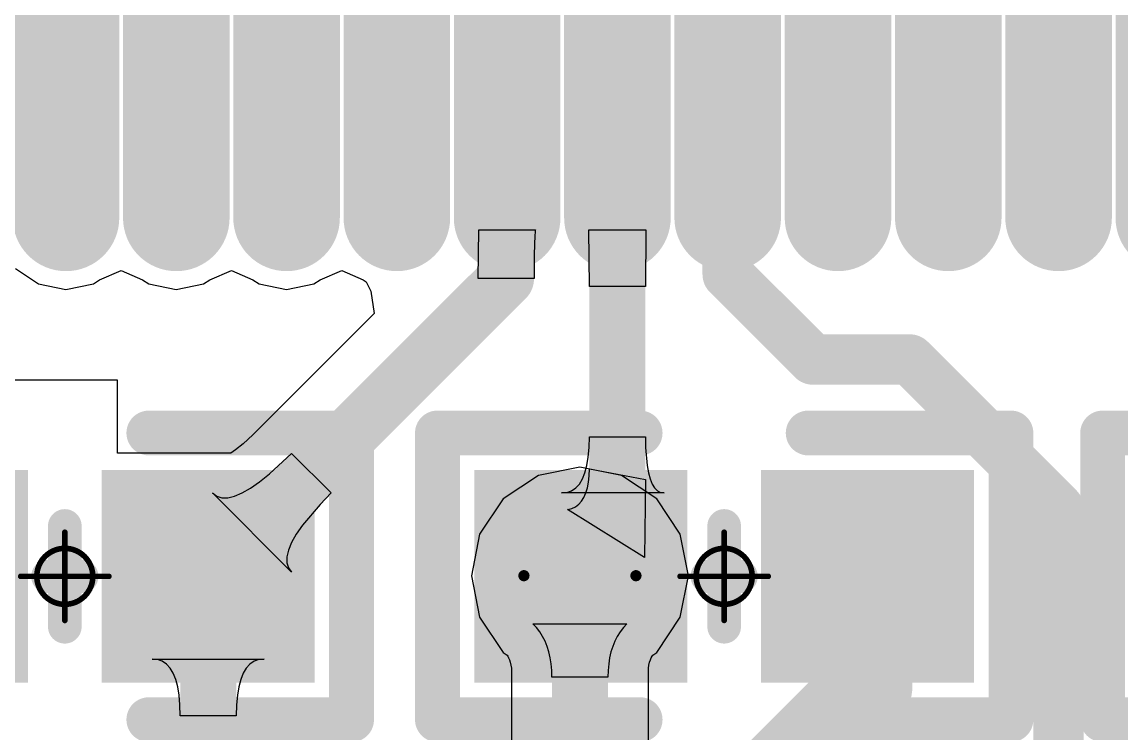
# Model space of a CAD drawing. Header units: millimetres. Extents: x -1.72 to 0.75, y -0.35 to 1.04.
# Drawn here: x -0.9746 to -0.7784, y 0.0769 to 0.2039 of the extents above; entities that cross this region are included whole.
import ezdxf

# ---------------------------------------------------------------- set-up
doc = ezdxf.new("R2010")
doc.units = ezdxf.units.MM
doc.header["$MEASUREMENT"] = 0
for name, color, linetype in [('BottomLayer', 5, 'Continuous'), ('BottomSolder', 6, 'Continuous'), ('DrillDrawing', 1, 'Continuous'), ('Mechanical15', 56, 'Continuous'), ('MultiLayer', 9, 'Continuous'), ('TopLayer', 1, 'Continuous'), ('TopOverlay', 2, 'Continuous'), ('TopPaste', 8, 'Continuous'), ('TopSolder', 216, 'Continuous'), ('ViaHoleLayer', 16, 'Continuous')]:
    doc.layers.add(name, color=color, linetype=linetype)

# ---------------------------------------------------------------- blocks, each defined once
blk = doc.blocks.new('LQFP_64_10X10X05P_7')
at = {"layer": 'TopLayer', "const_width": 0.011024}
for points in [[(-0.2483372, 0.14764), (-0.1886628, 0.14764)], [(-0.2483372, 0.12795), (-0.1886628, 0.12795)], [(-0.2483372, 0.10827), (-0.1886628, 0.10827)], [(-0.2483372, 0.08858), (-0.1886628, 0.08858)], [(-0.2483372, 0.0689), (-0.1886628, 0.0689)], [(-0.2483372, 0.04921), (-0.1886628, 0.04921)], [(-0.2483372, 0.02953), (-0.1886628, 0.02953)], [(-0.2483372, 0.00984), (-0.1886628, 0.00984)], [(-0.2483372, -0.00984), (-0.1886628, -0.00984)], [(-0.2483372, -0.02953), (-0.1886628, -0.02953)]]:
    blk.add_lwpolyline(points, dxfattribs=at)
at = {"layer": 'TopLayer', "const_width": 0.005512}
for points in [[(-0.2510932, 0.14764, 1), (-0.2455812, 0.14764, 1)], [(-0.2510932, 0.12795, 1), (-0.2455812, 0.12795, 1)], [(-0.2510932, 0.10827, 1), (-0.2455812, 0.10827, 1)], [(-0.2510932, 0.08858, 1), (-0.2455812, 0.08858, 1)], [(-0.2510932, 0.0689, 1), (-0.2455812, 0.0689, 1)], [(-0.2510932, 0.04921, 1), (-0.2455812, 0.04921, 1)], [(-0.2510932, 0.02953, 1), (-0.2455812, 0.02953, 1)], [(-0.2510932, 0.00984, 1), (-0.2455812, 0.00984, 1)], [(-0.2510932, -0.00984, 1), (-0.2455812, -0.00984, 1)], [(-0.2510932, -0.02953, 1), (-0.2455812, -0.02953, 1)]]:
    blk.add_lwpolyline(points, format="xyb", close=True, dxfattribs=at)
at = {"layer": 'TopPaste', "const_width": 0.011024}
for points in [[(-0.2483372, 0.14764), (-0.1886628, 0.14764)], [(-0.2483372, 0.12795), (-0.1886628, 0.12795)], [(-0.2483372, 0.10827), (-0.1886628, 0.10827)], [(-0.2483372, 0.08858), (-0.1886628, 0.08858)], [(-0.2483372, 0.0689), (-0.1886628, 0.0689)], [(-0.2483372, 0.04921), (-0.1886628, 0.04921)], [(-0.2483372, 0.02953), (-0.1886628, 0.02953)], [(-0.2483372, 0.00984), (-0.1886628, 0.00984)], [(-0.2483372, -0.00984), (-0.1886628, -0.00984)], [(-0.2483372, -0.02953), (-0.1886628, -0.02953)]]:
    blk.add_lwpolyline(points, dxfattribs=at)
at = {"layer": 'TopPaste', "const_width": 0.005512}
for points in [[(-0.2510932, 0.14764, 1), (-0.2455812, 0.14764, 1)], [(-0.2510932, 0.12795, 1), (-0.2455812, 0.12795, 1)], [(-0.2510932, 0.10827, 1), (-0.2455812, 0.10827, 1)], [(-0.2510932, 0.08858, 1), (-0.2455812, 0.08858, 1)], [(-0.2510932, 0.0689, 1), (-0.2455812, 0.0689, 1)], [(-0.2510932, 0.04921, 1), (-0.2455812, 0.04921, 1)], [(-0.2510932, 0.02953, 1), (-0.2455812, 0.02953, 1)], [(-0.2510932, 0.00984, 1), (-0.2455812, 0.00984, 1)], [(-0.2510932, -0.00984, 1), (-0.2455812, -0.00984, 1)], [(-0.2510932, -0.02953, 1), (-0.2455812, -0.02953, 1)]]:
    blk.add_lwpolyline(points, format="xyb", close=True, dxfattribs=at)
at = {"layer": 'TopSolder', "const_width": 0.019024}
for points in [[(-0.2483372, 0.14764), (-0.1886628, 0.14764)], [(-0.2483372, 0.12795), (-0.1886628, 0.12795)], [(-0.2483372, 0.10827), (-0.1886628, 0.10827)], [(-0.2483372, 0.08858), (-0.1886628, 0.08858)], [(-0.2483372, 0.0689), (-0.1886628, 0.0689)], [(-0.2483372, 0.04921), (-0.1886628, 0.04921)], [(-0.2483372, 0.02953), (-0.1886628, 0.02953)], [(-0.2483372, 0.00984), (-0.1886628, 0.00984)], [(-0.2483372, -0.00984), (-0.1886628, -0.00984)], [(-0.2483372, -0.02953), (-0.1886628, -0.02953)], [(-0.2483372, -0.04921), (-0.1886628, -0.04921)]]:
    blk.add_lwpolyline(points, dxfattribs=at)
at = {"layer": 'TopSolder', "const_width": 0.009512}
for points in [[(-0.2530932, 0.14764, 1), (-0.2435812, 0.14764, 1)], [(-0.2530932, 0.12795, 1), (-0.2435812, 0.12795, 1)], [(-0.2530932, 0.10827, 1), (-0.2435812, 0.10827, 1)], [(-0.2530932, 0.08858, 1), (-0.2435812, 0.08858, 1)], [(-0.2530932, 0.0689, 1), (-0.2435812, 0.0689, 1)], [(-0.2530932, 0.04921, 1), (-0.2435812, 0.04921, 1)], [(-0.2530932, 0.02953, 1), (-0.2435812, 0.02953, 1)], [(-0.2530932, 0.00984, 1), (-0.2435812, 0.00984, 1)], [(-0.2530932, -0.00984, 1), (-0.2435812, -0.00984, 1)], [(-0.2530932, -0.02953, 1), (-0.2435812, -0.02953, 1)], [(-0.2530932, -0.04921, 1), (-0.2435812, -0.04921, 1)]]:
    blk.add_lwpolyline(points, format="xyb", close=True, dxfattribs=at)
blk = doc.blocks.new('C_0603_L_31')
at = {"layer": 'Mechanical15', "const_width": 0.001}
for points in [[(0, -0.0078741), (0, 0.0078741)], [(-0.0078741, 0), (0.0078741, 0)]]:
    blk.add_lwpolyline(points, dxfattribs=at)
at = {"layer": 'Mechanical15'}
for points, const_width in [([(-0.00025, 0.0078741, 1), (0.00025, 0.0078741, 1)], 0.0005), ([(0.005, 0, 1), (-0.005, 0, 1)], 0.001), ([(-0.0081241, 0, 1), (-0.0076241, 0, 1)], 0.0005), ([(-0.00525, 0, 1), (-0.00475, 0, 1)], 0.0005), ([(0.00475, 0, 1), (0.00525, 0, 1)], 0.0005), ([(0.0076241, 0, 1), (0.0081241, 0, 1)], 0.0005), ([(-0.00025, -0.0078741, 1), (0.00025, -0.0078741, 1)], 0.0005)]:
    blk.add_lwpolyline(points, format="xyb", close=True, dxfattribs=dict(at, const_width=const_width))
at = {"layer": 'TopLayer'}
for points in [[(-0.0405938, -0.0150032), (-0.0105938, -0.0150032), (-0.0405938, 0.0149968), (-0.0105938, 0.0149968)], [(0.0105874, -0.0150032), (0.0405874, -0.0150032), (0.0105874, 0.0149968), (0.0405874, 0.0149968)]]:
    blk.add_solid(points, dxfattribs=at)
at = {"layer": 'TopOverlay'}
for points, const_width in [([(-0.0511843, 0.0255874), (-0.015, 0.0255874)], 0.008), ([(-0.0511843, -0.0255938), (-0.0511843, 0.0255874)], 0.008), ([(0.015, 0.0255874), (0.0511779, 0.0255874)], 0.008), ([(0.0511779, -0.0255938), (0.0511779, 0.0255874)], 0.008), ([(0, -0.0090001), (0, 0.0090001)], 0.006), ([(-0.003, 0), (0, 0)], 0.006), ([(0, 0), (0.003, 0)], 0.006), ([(-0.0511843, -0.0255938), (-0.0150001, -0.0255938)], 0.008), ([(0.0150001, -0.0255938), (0.0511779, -0.0255938)], 0.008)]:
    blk.add_lwpolyline(points, dxfattribs=dict(at, const_width=const_width))
for points, const_width in [([(-0.0531843, 0.0255874, 1), (-0.0491843, 0.0255874, 1)], 0.004), ([(-0.0531843, 0.0255874, 1), (-0.0491843, 0.0255874, 1)], 0.004), ([(-0.017, 0.0255874, 1), (-0.013, 0.0255874, 1)], 0.004), ([(0.013, 0.0255874, 1), (0.017, 0.0255874, 1)], 0.004), ([(0.0491779, 0.0255874, 1), (0.0531779, 0.0255874, 1)], 0.004), ([(0.0491779, 0.0255874, 1), (0.0531779, 0.0255874, 1)], 0.004), ([(-0.0015, 0.0090001, 1), (0.0015, 0.0090001, 1)], 0.003), ([(-0.0045, 0, 1), (-0.0015, 0, 1)], 0.003), ([(-0.0015, 0, 1), (0.0015, 0, 1)], 0.003), ([(-0.0015, 0, 1), (0.0015, 0, 1)], 0.003), ([(0.0015, 0, 1), (0.0045, 0, 1)], 0.003), ([(-0.0015, -0.0090001, 1), (0.0015, -0.0090001, 1)], 0.003), ([(-0.0531843, -0.0255938, 1), (-0.0491843, -0.0255938, 1)], 0.004), ([(-0.0531843, -0.0255938, 1), (-0.0491843, -0.0255938, 1)], 0.004), ([(-0.0170001, -0.0255938, 1), (-0.0130001, -0.0255938, 1)], 0.004), ([(0.0130001, -0.0255938, 1), (0.0170001, -0.0255938, 1)], 0.004), ([(0.0491779, -0.0255938, 1), (0.0531779, -0.0255938, 1)], 0.004), ([(0.0491779, -0.0255938, 1), (0.0531779, -0.0255938, 1)], 0.004)]:
    blk.add_lwpolyline(points, format="xyb", close=True, dxfattribs=dict(at, const_width=const_width))
at = {"layer": 'TopPaste'}
for points in [[(-0.0405938, -0.0150032), (-0.0105938, -0.0150032), (-0.0405938, 0.0149968), (-0.0105938, 0.0149968)], [(0.0105874, -0.0150032), (0.0405874, -0.0150032), (0.0105874, 0.0149968), (0.0405874, 0.0149968)]]:
    blk.add_solid(points, dxfattribs=at)
at = {"layer": 'TopSolder'}
for points in [[(-0.0445938, -0.0190032), (-0.0065938, -0.0190032), (-0.0445938, 0.0189968), (-0.0065938, 0.0189968)], [(0.0065874, -0.0190032), (0.0445874, -0.0190032), (0.0065874, 0.0189968), (0.0445874, 0.0189968)]]:
    blk.add_solid(points, dxfattribs=at)
blk = doc.blocks.new('C_0603_L_34')
at = {"layer": 'Mechanical15', "const_width": 0.001}
for points in [[(0, 0.0078741), (0, -0.0078741)], [(0.0078741, 0), (-0.0078741, 0)]]:
    blk.add_lwpolyline(points, dxfattribs=at)
at = {"layer": 'Mechanical15'}
for points, const_width in [([(-0.00025, 0.0078741, 1), (0.00025, 0.0078741, 1)], 0.0005), ([(0.005, 0, 1), (-0.005, 0, 1)], 0.001), ([(-0.0081241, 0, 1), (-0.0076241, 0, 1)], 0.0005), ([(-0.00525, 0, 1), (-0.00475, 0, 1)], 0.0005), ([(0.00475, 0, 1), (0.00525, 0, 1)], 0.0005), ([(0.0076241, 0, 1), (0.0081241, 0, 1)], 0.0005), ([(-0.00025, -0.0078741, 1), (0.00025, -0.0078741, 1)], 0.0005)]:
    blk.add_lwpolyline(points, format="xyb", close=True, dxfattribs=dict(at, const_width=const_width))
at = {"layer": 'TopLayer'}
for points in [[(-0.0405938, -0.0150032), (-0.0105938, -0.0150032), (-0.0405938, 0.0149968), (-0.0105938, 0.0149968)], [(0.0105874, -0.0150032), (0.0405874, -0.0150032), (0.0105874, 0.0149968), (0.0405874, 0.0149968)]]:
    blk.add_solid(points, dxfattribs=at)
at = {"layer": 'TopOverlay'}
for points, const_width in [([(-0.015, 0.0255874), (-0.0511843, 0.0255874)], 0.008), ([(-0.0511843, 0.0255874), (-0.0511843, -0.0255938)], 0.008), ([(0.0511779, 0.0255874), (0.015, 0.0255874)], 0.008), ([(0.0511779, 0.0255874), (0.0511779, -0.0255938)], 0.008), ([(0, 0.0090001), (0, -0.0090001)], 0.006), ([(0, 0), (-0.003, 0)], 0.006), ([(0.003, 0), (0, 0)], 0.006), ([(-0.0150001, -0.0255938), (-0.0511843, -0.0255938)], 0.008), ([(0.0511779, -0.0255938), (0.0150001, -0.0255938)], 0.008)]:
    blk.add_lwpolyline(points, dxfattribs=dict(at, const_width=const_width))
for points, const_width in [([(-0.0531843, 0.0255874, 1), (-0.0491843, 0.0255874, 1)], 0.004), ([(-0.0531843, 0.0255874, 1), (-0.0491843, 0.0255874, 1)], 0.004), ([(-0.017, 0.0255874, 1), (-0.013, 0.0255874, 1)], 0.004), ([(0.013, 0.0255874, 1), (0.017, 0.0255874, 1)], 0.004), ([(0.0491779, 0.0255874, 1), (0.0531779, 0.0255874, 1)], 0.004), ([(0.0491779, 0.0255874, 1), (0.0531779, 0.0255874, 1)], 0.004), ([(-0.0015, 0.0090001, 1), (0.0015, 0.0090001, 1)], 0.003), ([(-0.0045, 0, 1), (-0.0015, 0, 1)], 0.003), ([(-0.0015, 0, 1), (0.0015, 0, 1)], 0.003), ([(-0.0015, 0, 1), (0.0015, 0, 1)], 0.003), ([(0.0015, 0, 1), (0.0045, 0, 1)], 0.003), ([(-0.0015, -0.0090001, 1), (0.0015, -0.0090001, 1)], 0.003), ([(-0.0531843, -0.0255938, 1), (-0.0491843, -0.0255938, 1)], 0.004), ([(-0.0531843, -0.0255938, 1), (-0.0491843, -0.0255938, 1)], 0.004), ([(-0.0170001, -0.0255938, 1), (-0.0130001, -0.0255938, 1)], 0.004), ([(0.0130001, -0.0255938, 1), (0.0170001, -0.0255938, 1)], 0.004), ([(0.0491779, -0.0255938, 1), (0.0531779, -0.0255938, 1)], 0.004), ([(0.0491779, -0.0255938, 1), (0.0531779, -0.0255938, 1)], 0.004)]:
    blk.add_lwpolyline(points, format="xyb", close=True, dxfattribs=dict(at, const_width=const_width))
at = {"layer": 'TopPaste'}
for points in [[(-0.0405938, -0.0150032), (-0.0105938, -0.0150032), (-0.0405938, 0.0149968), (-0.0105938, 0.0149968)], [(0.0105874, -0.0150032), (0.0405874, -0.0150032), (0.0105874, 0.0149968), (0.0405874, 0.0149968)]]:
    blk.add_solid(points, dxfattribs=at)
at = {"layer": 'TopSolder'}
for points in [[(-0.0445938, -0.0190032), (-0.0065938, -0.0190032), (-0.0445938, 0.0189968), (-0.0065938, 0.0189968)], [(0.0065874, -0.0190032), (0.0445874, -0.0190032), (0.0065874, 0.0189968), (0.0445874, 0.0189968)]]:
    blk.add_solid(points, dxfattribs=at)
blk = doc.blocks.new('C_0603_L_35')
at = {"layer": 'Mechanical15', "const_width": 0.001}
for points in [[(0, 0.007874), (0, -0.0078739)], [(0.007874, 1e-07), (-0.007874, 1e-07)]]:
    blk.add_lwpolyline(points, dxfattribs=at)
at = {"layer": 'Mechanical15'}
for points, const_width in [([(-0.00025, 0.007874, 1), (0.00025, 0.007874, 1)], 0.0005), ([(0.005, 0, 1), (-0.005, 0, 1)], 0.001), ([(-0.008124, 1e-07, 1), (-0.007624, 1e-07, 1)], 0.0005), ([(-0.00525, 0, 1), (-0.00475, 0, 1)], 0.0005), ([(0.00475, 0, 1), (0.00525, 0, 1)], 0.0005), ([(0.007624, 1e-07, 1), (0.008124, 1e-07, 1)], 0.0005), ([(-0.00025, -0.0078739, 1), (0.00025, -0.0078739, 1)], 0.0005)]:
    blk.add_lwpolyline(points, format="xyb", close=True, dxfattribs=dict(at, const_width=const_width))
at = {"layer": 'TopLayer'}
for points in [[(-0.0405938, -0.0150032), (-0.0105938, -0.0150032), (-0.0405938, 0.0149968), (-0.0105938, 0.0149968)], [(0.0105874, -0.0150032), (0.0405874, -0.0150032), (0.0105874, 0.0149968), (0.0405874, 0.0149968)]]:
    blk.add_solid(points, dxfattribs=at)
at = {"layer": 'TopOverlay'}
for points, const_width in [([(-0.015, 0.0255873), (-0.0511843, 0.0255874)], 0.008), ([(-0.0511843, 0.0255874), (-0.0511843, -0.0255938)], 0.008), ([(0.0511779, 0.0255874), (0.015, 0.0255873)], 0.008), ([(0.0511779, 0.0255874), (0.0511779, -0.0255938)], 0.008), ([(0, 0.009), (0, -0.0089999)], 0.006), ([(0, 0), (-0.003, 0)], 0.006), ([(0.003, 0), (0, 0)], 0.006), ([(-0.015, -0.0255937), (-0.0511843, -0.0255938)], 0.008), ([(0.0511779, -0.0255938), (0.015, -0.0255937)], 0.008)]:
    blk.add_lwpolyline(points, dxfattribs=dict(at, const_width=const_width))
for points, const_width in [([(-0.0531843, 0.0255874, 1), (-0.0491843, 0.0255874, 1)], 0.004), ([(-0.0531843, 0.0255874, 1), (-0.0491843, 0.0255874, 1)], 0.004), ([(-0.017, 0.0255873, 1), (-0.013, 0.0255873, 1)], 0.004), ([(0.013, 0.0255873, 1), (0.017, 0.0255873, 1)], 0.004), ([(0.0491779, 0.0255874, 1), (0.0531779, 0.0255874, 1)], 0.004), ([(0.0491779, 0.0255874, 1), (0.0531779, 0.0255874, 1)], 0.004), ([(-0.0015, 0.009, 1), (0.0015, 0.009, 1)], 0.003), ([(-0.0045, 0, 1), (-0.0015, 0, 1)], 0.003), ([(-0.0015, 0, 1), (0.0015, 0, 1)], 0.003), ([(-0.0015, 0, 1), (0.0015, 0, 1)], 0.003), ([(0.0015, 0, 1), (0.0045, 0, 1)], 0.003), ([(-0.0015, -0.0089999, 1), (0.0015, -0.0089999, 1)], 0.003), ([(-0.0531843, -0.0255938, 1), (-0.0491843, -0.0255938, 1)], 0.004), ([(-0.0531843, -0.0255938, 1), (-0.0491843, -0.0255938, 1)], 0.004), ([(-0.017, -0.0255937, 1), (-0.013, -0.0255937, 1)], 0.004), ([(0.013, -0.0255937, 1), (0.017, -0.0255937, 1)], 0.004), ([(0.0491779, -0.0255938, 1), (0.0531779, -0.0255938, 1)], 0.004), ([(0.0491779, -0.0255938, 1), (0.0531779, -0.0255938, 1)], 0.004)]:
    blk.add_lwpolyline(points, format="xyb", close=True, dxfattribs=dict(at, const_width=const_width))
at = {"layer": 'TopPaste'}
for points in [[(-0.0405938, -0.0150032), (-0.0105938, -0.0150032), (-0.0405938, 0.0149968), (-0.0105938, 0.0149968)], [(0.0105874, -0.0150032), (0.0405874, -0.0150032), (0.0105874, 0.0149968), (0.0405874, 0.0149968)]]:
    blk.add_solid(points, dxfattribs=at)
at = {"layer": 'TopSolder'}
for points in [[(-0.0445938, -0.0190032), (-0.0065938, -0.0190032), (-0.0445938, 0.0189968), (-0.0065938, 0.0189968)], [(0.0065874, -0.0190032), (0.0445874, -0.0190032), (0.0065874, 0.0189968), (0.0445874, 0.0189968)]]:
    blk.add_solid(points, dxfattribs=at)

msp = doc.modelspace()

# ---------------------------------------------------------------- linework, layer by layer
at = {"layer": 'BottomLayer'}
for p, q in [((-0.875, 0.1243722), (-0.8824134, 0.1228976)), ((-0.8675866, 0.1228976), (-0.875, 0.1243722)), ((-0.8824134, 0.1228976), (-0.8886982, 0.1186982)), ((-0.8613018, 0.1186982), (-0.8675866, 0.1228976)), ((-0.8886982, 0.1186982), (-0.8928976, 0.1124134)), ((-0.8571024, 0.1124134), (-0.8613018, 0.1186982)), ((-0.8928976, 0.1124134), (-0.8943722, 0.105)), ((-0.8556278, 0.105), (-0.8571024, 0.1124134)), ((-0.8943722, 0.105), (-0.8928976, 0.0975866)), ((-0.8571024, 0.0975866), (-0.8556278, 0.105)), ((-0.8928976, 0.0975866), (-0.8886982, 0.0913018)), ((-0.882754, 0.095735), (-0.8834, 0.0964303)), ((-0.8834, 0.0964303), (-0.8666, 0.0964303)), ((-0.8666, 0.0964303), (-0.867246, 0.095735)), ((-0.8613018, 0.0913018), (-0.8571024, 0.0975866)), ((-0.882176, 0.0949823), (-0.882754, 0.095735)), ((-0.881666, 0.0941721), (-0.882176, 0.0949823)), ((-0.881224, 0.0933044), (-0.881666, 0.0941721)), ((-0.868334, 0.0941721), (-0.868776, 0.0933044)), ((-0.867824, 0.0949823), (-0.868334, 0.0941721)), ((-0.867246, 0.095735), (-0.867824, 0.0949823)), ((-0.88085, 0.0923792), (-0.881224, 0.0933044)), ((-0.880544, 0.0913966), (-0.88085, 0.0923792)), ((-0.86915, 0.0923792), (-0.869456, 0.0913966)), ((-0.868776, 0.0933044), (-0.86915, 0.0923792)), ((-0.8886982, 0.0913018), (-0.8879982, 0.0908341)), ((-0.8879982, 0.0908341), (-0.8878782, 0.0906435)), ((-0.8878782, 0.0906435), (-0.8877246, 0.0903419)), ((-0.8877246, 0.0903419), (-0.887577, 0.0899767)), ((-0.880306, 0.0903565), (-0.880544, 0.0913966)), ((-0.880136, 0.0892589), (-0.880306, 0.0903565)), ((-0.869694, 0.0903565), (-0.869864, 0.0892589)), ((-0.869456, 0.0913966), (-0.869694, 0.0903565)), ((-0.862423, 0.0899767), (-0.8622754, 0.0903419)), ((-0.8622754, 0.0903419), (-0.8621216, 0.0906438)), ((-0.8621216, 0.0906438), (-0.8620018, 0.090834)), ((-0.8620018, 0.090834), (-0.8613018, 0.0913018)), ((-0.887577, 0.0899767), (-0.8874401, 0.0895372)), ((-0.8874401, 0.0895372), (-0.88732, 0.0890123)), ((-0.88732, 0.0890123), (-0.8872351, 0.0884641)), ((-0.8872351, 0.0884641), (-0.8872351, -0.040816)), ((-0.880034, 0.0881038), (-0.880136, 0.0892589)), ((-0.869864, 0.0892589), (-0.869966, 0.0881038)), ((-0.8627649, 0.0884641), (-0.86268, 0.0890123)), ((-0.8627649, -0.032524), (-0.8627649, 0.0884641)), ((-0.86268, 0.0890123), (-0.8625599, 0.0895372)), ((-0.8625599, 0.0895372), (-0.862423, 0.0899767)), ((-0.88, 0.0868913), (-0.880034, 0.0881038)), ((-0.87, 0.0868913), (-0.88, 0.0868913)), ((-0.869966, 0.0881038), (-0.87, 0.0868913))]:
    msp.add_line(p, q, dxfattribs=at)
for points, const_width in [([(-0.881, 0.105, 1), (-0.869, 0.105, 1)], 0.012), ([(-0.8775, 0.105, 1), (-0.8725, 0.105, 1)], 0.005)]:
    msp.add_lwpolyline(points, format="xyb", close=True, dxfattribs=dict(at, const_width=const_width))
at = {"layer": 'BottomLayer', "const_width": 0.01}
msp.add_lwpolyline([(-0.875, -0.040816), (-0.875, 0.105)], dxfattribs=at)
at = {"layer": 'BottomSolder', "const_width": 0.016}
msp.add_lwpolyline([(-0.883, 0.105, 1), (-0.867, 0.105, 1)], format="xyb", close=True, dxfattribs=at)
at = {"layer": 'DrillDrawing'}
for points, const_width in [([(-0.865, 0.105, 1), (-0.885, 0.105, 1)], 0.002), ([(-0.8855, 0.105, 1), (-0.8845, 0.105, 1)], 0.001), ([(-0.8655, 0.105, 1), (-0.8645, 0.105, 1)], 0.001)]:
    msp.add_lwpolyline(points, format="xyb", close=True, dxfattribs=dict(at, const_width=const_width))
at = {"layer": 'MultiLayer', "const_width": 0.012}
msp.add_lwpolyline([(-0.881, 0.105, 1), (-0.869, 0.105, 1)], format="xyb", close=True, dxfattribs=at)
at = {"layer": 'TopLayer'}
for p, q in [((-0.8931915, 0.1580459), (-0.8930747, 0.16678)), ((-0.8930747, 0.16678), (-0.8829165, 0.16678)), ((-0.8829165, 0.16678), (-0.8829687, 0.1666186)), ((-0.8733056, 0.1566616), (-0.8733847, 0.16678)), ((-0.8733847, 0.16678), (-0.8632265, 0.16678)), ((-0.8632265, 0.16678), (-0.8632415, 0.1666575)), ((-0.8830568, 0.1658211), (-0.8831668, 0.1623274)), ((-0.8830155, 0.1662989), (-0.8830568, 0.1658211)), ((-0.8829687, 0.1666186), (-0.8830155, 0.1662989)), ((-0.863255, 0.1663374), (-0.8633056, 0.1566616)), ((-0.8632415, 0.1666575), (-0.863255, 0.1663374)), ((-0.8831668, 0.1623274), (-0.8831915, 0.1580459)), ((-0.9757562, 0.1598632), (-0.9716175, 0.1570978)), ((-0.9607325, 0.157847), (-0.9568906, 0.1595069)), ((-0.9568906, 0.1595069), (-0.9530487, 0.157847)), ((-0.9410494, 0.1578423), (-0.9372056, 0.159508)), ((-0.9372056, 0.159508), (-0.9333618, 0.1578423)), ((-0.9213625, 0.157847), (-0.9175206, 0.1595069)), ((-0.9175206, 0.1595069), (-0.9136787, 0.157847)), ((-0.9716175, 0.1570978), (-0.9667356, 0.1561267)), ((-0.9667356, 0.1561267), (-0.9618537, 0.1570978)), ((-0.9618537, 0.1570978), (-0.9607325, 0.157847)), ((-0.9530487, 0.157847), (-0.9519275, 0.1570978)), ((-0.9519275, 0.1570978), (-0.9470456, 0.1561267)), ((-0.9470456, 0.1561267), (-0.9421637, 0.1570978)), ((-0.9421637, 0.1570978), (-0.9410494, 0.1578423)), ((-0.9333618, 0.1578423), (-0.9322475, 0.1570978)), ((-0.9322475, 0.1570978), (-0.9273656, 0.1561267)), ((-0.9273656, 0.1561267), (-0.9224837, 0.1570978)), ((-0.9224837, 0.1570978), (-0.9213625, 0.157847)), ((-0.9136787, 0.157847), (-0.9131307, 0.1574808)), ((-0.9131307, 0.1574808), (-0.912352, 0.1558213)), ((-0.8831915, 0.1580459), (-0.8931915, 0.1580459)), ((-0.912352, 0.1558213), (-0.9117093, 0.1518311)), ((-0.8633056, 0.1566616), (-0.8733056, 0.1566616)), ((-0.9117093, 0.1518311), (-0.9333634, 0.130177)), ((-0.9575322, 0.1398864), (-0.9875322, 0.1398864)), ((-0.9575322, 0.1268864), (-0.9575322, 0.1398864)), ((-0.9333634, 0.130177), (-0.935095, 0.1285691)), ((-0.8733556, 0.1278696), (-0.8733056, 0.1297696)), ((-0.8733056, 0.1297696), (-0.8633056, 0.1297696)), ((-0.8633056, 0.1297696), (-0.8632722, 0.1278696)), ((-0.935095, 0.1285691), (-0.93647, 0.1274691)), ((-0.8735056, 0.1261696), (-0.8733556, 0.1278696)), ((-0.8632722, 0.1278696), (-0.8630048, 0.1246696)), ((-0.940699, 0.1268864), (-0.9575322, 0.1268864)), ((-0.9406131, 0.1269035), (-0.940699, 0.1268864)), ((-0.9405272, 0.1268864), (-0.9406131, 0.1269035)), ((-0.9373076, 0.1268864), (-0.9405272, 0.1268864)), ((-0.93647, 0.1274691), (-0.9373076, 0.1268864)), ((-0.9304308, 0.1231605), (-0.926471, 0.1268375)), ((-0.926471, 0.1268375), (-0.9193999, 0.1197664)), ((-0.8737556, 0.1246696), (-0.8735056, 0.1261696)), ((-0.8741056, 0.1233696), (-0.8737556, 0.1246696)), ((-0.8733445, 0.1228261), (-0.8733056, 0.1240798)), ((-0.8733056, 0.1240798), (-0.8633056, 0.1221592)), ((-0.8630048, 0.1246696), (-0.8627708, 0.1233696)), ((-0.9338249, 0.1206149), (-0.9321986, 0.1217463)), ((-0.9321986, 0.1217463), (-0.9304308, 0.1231605)), ((-0.8751056, 0.1213696), (-0.8745556, 0.1222696)), ((-0.8745556, 0.1222696), (-0.8741056, 0.1233696)), ((-0.8736553, 0.1206692), (-0.873461, 0.1216893)), ((-0.873461, 0.1216893), (-0.8733445, 0.1228261)), ((-0.8633056, 0.1221592), (-0.8634478, 0.1082478)), ((-0.8627708, 0.1233696), (-0.86247, 0.1222696)), ((-0.86247, 0.1222696), (-0.8621023, 0.1213696)), ((-0.926471, 0.1056243), (-0.9406131, 0.1197664)), ((-0.9406131, 0.1197664), (-0.9398353, 0.1192007)), ((-0.9366533, 0.1192007), (-0.9353098, 0.1197664)), ((-0.9353098, 0.1197664), (-0.9338249, 0.1206149)), ((-0.9193999, 0.1197664), (-0.9213798, 0.1177158)), ((-0.8783056, 0.1197696), (-0.8773556, 0.1198696)), ((-0.859963, 0.1197696), (-0.8783056, 0.1197696)), ((-0.8773556, 0.1198696), (-0.8765056, 0.1201696)), ((-0.8765056, 0.1201696), (-0.8757556, 0.1206696)), ((-0.8757556, 0.1206696), (-0.8751056, 0.1213696)), ((-0.8742769, 0.1189794), (-0.8739272, 0.1197659)), ((-0.8739272, 0.1197659), (-0.8736553, 0.1206692)), ((-0.8621023, 0.1213696), (-0.8616677, 0.1206696)), ((-0.8616677, 0.1206696), (-0.8611663, 0.1201696)), ((-0.8611663, 0.1201696), (-0.8605981, 0.1198696)), ((-0.8605981, 0.1198696), (-0.859963, 0.1197696)), ((-0.9398353, 0.1192007), (-0.9389161, 0.1189179)), ((-0.9389161, 0.1189179), (-0.9378554, 0.1189179)), ((-0.9378554, 0.1189179), (-0.9366533, 0.1192007)), ((-0.9213798, 0.1177158), (-0.9244911, 0.1140388)), ((-0.875792, 0.1173204), (-0.8752093, 0.1177566)), ((-0.8752093, 0.1177566), (-0.8747042, 0.1183096)), ((-0.8747042, 0.1183096), (-0.8742769, 0.1189794)), ((-0.8771907, 0.1167983), (-0.8764525, 0.117001)), ((-0.8634478, 0.1082478), (-0.8771907, 0.1167983)), ((-0.8764525, 0.117001), (-0.875792, 0.1173204)), ((-0.9244911, 0.1140388), (-0.9256225, 0.1124125)), ((-0.9256225, 0.1124125), (-0.926471, 0.1109276)), ((-0.926471, 0.1109276), (-0.9270367, 0.1095841)), ((-0.9270367, 0.1095841), (-0.9273195, 0.108382)), ((-0.9273195, 0.108382), (-0.9273195, 0.1073213)), ((-0.9273195, 0.1073213), (-0.9270367, 0.1064021)), ((-0.9270367, 0.1064021), (-0.926471, 0.1056243)), ((-0.950401, 0.0900252), (-0.951351, 0.0901264)), ((-0.951351, 0.0901264), (-0.931351, 0.0901264)), ((-0.949551, 0.0897216), (-0.950401, 0.0900252)), ((-0.948801, 0.0892156), (-0.949551, 0.0897216)), ((-0.948151, 0.0885072), (-0.948801, 0.0892156)), ((-0.947601, 0.0875964), (-0.948151, 0.0885072)), ((-0.934551, 0.0885072), (-0.935101, 0.0875964)), ((-0.933901, 0.0892156), (-0.934551, 0.0885072)), ((-0.933151, 0.0897216), (-0.933901, 0.0892156)), ((-0.932301, 0.0900252), (-0.933151, 0.0897216)), ((-0.931351, 0.0901264), (-0.932301, 0.0900252)), ((-0.947151, 0.0864832), (-0.947601, 0.0875964)), ((-0.946801, 0.0851676), (-0.947151, 0.0864832)), ((-0.935551, 0.0864832), (-0.935901, 0.0851676)), ((-0.935101, 0.0875964), (-0.935551, 0.0864832)), ((-0.946551, 0.0836496), (-0.946801, 0.0851676)), ((-0.935901, 0.0851676), (-0.936151, 0.0836496)), ((-0.946401, 0.0819292), (-0.946551, 0.0836496)), ((-0.936151, 0.0836496), (-0.936301, 0.0819292)), ((-0.946351, 0.0800064), (-0.946401, 0.0819292)), ((-0.936301, 0.0819292), (-0.936351, 0.0800064)), ((-0.936351, 0.0800064), (-0.946351, 0.0800064))]:
    msp.add_line(p, q, dxfattribs=at)
for points, const_width in [([(-0.9667356, 0.198721), (-0.9667356, 0.269581)], 0.01), ([(-0.8881915, 0.1985251), (-0.8879956, 0.198721)], 0.01), ([(-0.8881915, 0.1580459), (-0.8881915, 0.1985251)], 0.01), ([(-0.8683056, 0.111427), (-0.8683056, 0.198721)], 0.01), ([(-0.8486256, 0.1588019), (-0.8486256, 0.198721)], 0.009), ([(-0.941351, 0.1048864), (-0.8881915, 0.1580459)], 0.01), ([(-0.8486256, 0.1588019), (-0.8334147, 0.143591)], 0.009), ([(-0.8334147, 0.143591), (-0.8160998, 0.143591)], 0.009), ([(-0.8160998, 0.143591), (-0.7895656, 0.1170568)], 0.009), ([(-0.7895656, -0.1345656), (-0.7895656, 0.1170568)], 0.009), ([(-0.874843, 0.1048896), (-0.8683056, 0.111427)], 0.01), ([(-0.8236618, 0.085157), (-0.8236618, 0.1048896)], 0.016), ([(-0.8236618, 0.1048896), (-0.8236586, 0.1048864)], 0.016), ([(-0.941351, 0.0403018), (-0.941351, 0.1048864)], 0.01), ([(-0.875, 0.1047326), (-0.875, 0.105)], 0.01), ([(-0.875, 0.1047326), (-0.874843, 0.1048896)], 0.01), ([(-0.8689356, 0.0398832), (-0.8236618, 0.085157)], 0.016)]:
    msp.add_lwpolyline(points, dxfattribs=dict(at, const_width=const_width))
for points, const_width in [([(-0.9692356, 0.198721, 1), (-0.9642356, 0.198721, 1)], 0.005), ([(-0.8906915, 0.1985251, 1), (-0.8856915, 0.1985251, 1)], 0.005), ([(-0.8906915, 0.1985251, 1), (-0.8856915, 0.1985251, 1)], 0.005), ([(-0.8904956, 0.198721, 1), (-0.8854956, 0.198721, 1)], 0.005), ([(-0.8708056, 0.198721, 1), (-0.8658056, 0.198721, 1)], 0.005), ([(-0.8508756, 0.198721, 1), (-0.8463756, 0.198721, 1)], 0.0045), ([(-0.8906915, 0.1580459, 1), (-0.8856915, 0.1580459, 1)], 0.005), ([(-0.8906915, 0.1580459, 1), (-0.8856915, 0.1580459, 1)], 0.005), ([(-0.8508756, 0.1588019, 1), (-0.8463756, 0.1588019, 1)], 0.0045), ([(-0.8508756, 0.1588019, 1), (-0.8463756, 0.1588019, 1)], 0.0045), ([(-0.8356647, 0.143591, 1), (-0.8311647, 0.143591, 1)], 0.0045), ([(-0.8356647, 0.143591, 1), (-0.8311647, 0.143591, 1)], 0.0045), ([(-0.8183498, 0.143591, 1), (-0.8138498, 0.143591, 1)], 0.0045), ([(-0.8183498, 0.143591, 1), (-0.8138498, 0.143591, 1)], 0.0045), ([(-0.7918156, 0.1170568, 1), (-0.7873156, 0.1170568, 1)], 0.0045), ([(-0.7918156, 0.1170568, 1), (-0.7873156, 0.1170568, 1)], 0.0045), ([(-0.881, 0.105, 1), (-0.869, 0.105, 1)], 0.012), ([(-0.8708056, 0.111427, 1), (-0.8658056, 0.111427, 1)], 0.005), ([(-0.8708056, 0.111427, 1), (-0.8658056, 0.111427, 1)], 0.005), ([(-0.8276618, 0.1048896, 1), (-0.8196618, 0.1048896, 1)], 0.008), ([(-0.8276618, 0.1048896, 1), (-0.8196618, 0.1048896, 1)], 0.008), ([(-0.8276586, 0.1048864, 1), (-0.8196586, 0.1048864, 1)], 0.008), ([(-0.943851, 0.1048864, 1), (-0.938851, 0.1048864, 1)], 0.005), ([(-0.943851, 0.1048864, 1), (-0.938851, 0.1048864, 1)], 0.005), ([(-0.8775, 0.105, 1), (-0.8725, 0.105, 1)], 0.005), ([(-0.877343, 0.1048896, 1), (-0.872343, 0.1048896, 1)], 0.005), ([(-0.877343, 0.1048896, 1), (-0.872343, 0.1048896, 1)], 0.005), ([(-0.8775, 0.1047326, 1), (-0.8725, 0.1047326, 1)], 0.005), ([(-0.8775, 0.1047326, 1), (-0.8725, 0.1047326, 1)], 0.005), ([(-0.8276618, 0.085157, 1), (-0.8196618, 0.085157, 1)], 0.008), ([(-0.8276618, 0.085157, 1), (-0.8196618, 0.085157, 1)], 0.008)]:
    msp.add_lwpolyline(points, format="xyb", close=True, dxfattribs=dict(at, const_width=const_width))
at = {"layer": 'TopSolder', "const_width": 0.016}
msp.add_lwpolyline([(-0.883, 0.105, 1), (-0.867, 0.105, 1)], format="xyb", close=True, dxfattribs=at)
at = {"layer": 'ViaHoleLayer', "const_width": 0.006}
msp.add_lwpolyline([(-0.878, 0.105, 1), (-0.872, 0.105, 1)], format="xyb", close=True, dxfattribs=at)

# ---------------------------------------------------------------- block references
for name, p, rotation in [('LQFP_64_10X10X05P_7', (-0.8190956, 0.417221), 90), ('C_0603_L_34', (-0.9669448, 0.1048832), 180), ('C_0603_L_35', (-0.8492556, 0.1048864), 180), ('C_0603_L_31', (-0.7305156, 0.1048896), 360)]:
    msp.add_blockref(name, p, dxfattribs=dict(rotation=rotation))

doc.saveas('drawing.dxf')
